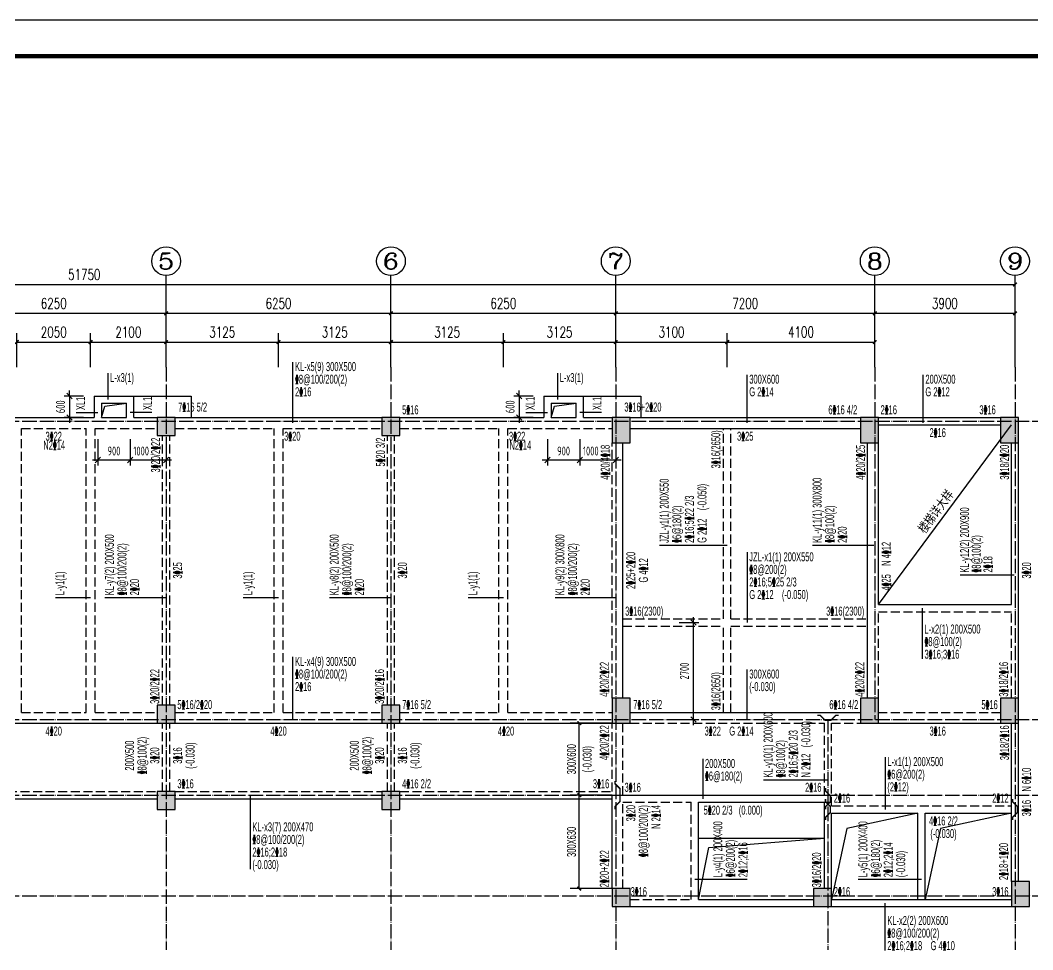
# Model space of a CAD drawing. Extents: x -441005 to 725361, y -182459 to 319313.
# Drawn here: x 319045 to 347193, y 117200 to 143050 of the extents above; entities that cross this region are included whole.
import ezdxf
from ezdxf.enums import TextEntityAlignment as Align

# ---------------------------------------------------------------- set-up
doc = ezdxf.new("R2010")
doc.units = 0
doc.header["$LTSCALE"] = 100
for name, pattern in [('DASHED', [0.75, 0.5, -0.25]), ('DOTE', [2.42, 2, -0.2, 0.02, -0.2]), ('HIDDEN', [7, 5, -2])]:
    doc.linetypes.add(name, pattern=pattern)
doc.layers.get('0').update_dxf_attribs({"linetype": 'CONTINUOUS'})
doc.layers.get('Defpoints').update_dxf_attribs({"linetype": 'CONTINUOUS'})
for name, color, linetype in [('AXIS', 3, 'CONTINUOUS'), ('AXIS_TEXT', 7, 'CONTINUOUS'), ('BEAM', 4, 'DASHED'), ('BEAM_CON', 4, 'CONTINUOUS'), ('B挑板&檐线', 6, 'CONTINUOUS'), ('COLU', 7, 'CONTINUOUS'), ('DOTE', 8, 'DOTE'), ('D洞口边线', 6, 'CONTINUOUS'), ('T模板通用标注', 7, 'CONTINUOUS'), ('吊筋', 1, 'CONTINUOUS'), ('图框', 7, 'CONTINUOUS'), ('尺寸标注', 3, 'CONTINUOUS'), ('梁平法1', 3, 'CONTINUOUS'), ('梁平法2', 8, 'CONTINUOUS')]:
    doc.layers.add(name, color=color, linetype=linetype)
doc.styles.add('_TCH_AXIS', font='COMPLEX', dxfattribs={"bigfont": 'GBCBIG'})
doc.styles.add('_TCH_DIM_T3', font='simplex_.ttf', dxfattribs={"width": 0.705882, "bigfont": 'GBCBIG'})
doc.styles.add('COMPLEX', font='COMPLEX')
doc.styles.add('DIM_FONT', font='tssdeng.shx', dxfattribs={"width": 0.7, "bigfont": '1.shx'})
doc.styles.get("Standard").update_dxf_attribs({"font": 'tssdeng.shx', "bigfont": '1.shx'})
doc.styles.add('TSSD_Rein', font='Tssdeng.shx', dxfattribs={"width": 0.7, "bigfont": '1.shx'})
doc.styles.add('梁平法', font='xxxxx.shx', dxfattribs={"bigfont": 'dxfs.shx'})
doc.dimstyles.new('_TCH_ARCH&&100', dxfattribs={"dimtxt": 297.5, "dimasz": 100, "dimexe": 250, "dimexo": 300, "dimgap": 126.25, "dimtad": 1, "dimdec": 0, "dimzin": 0, "dimdsep": 46, "dimtxsty": '_TCH_DIM_T3', "dimblk": 'ARCHTICK', "dimcen": 0.09, "dimclrt": 7, "dimazin": 2, "dimtfac": 1, "dimtdec": 0, "dimtix": 1, "dimtmove": 2, "dimatfit": 3, "dimfxl": 0, "dimtolj": 1, "dimtzin": 0, "dimarcsym": 0})
doc.dimstyles.new('axis', dxfattribs={"dimtxt": 300, "dimasz": 1, "dimexe": 250, "dimexo": 300, "dimgap": 150, "dimtad": 1, "dimdec": 0, "dimzin": 0, "dimdsep": 46, "dimtxsty": 'Standard', "dimblk": '_DIMX', "dimcen": 0.09, "dimse1": 1, "dimse2": 1, "dimclrt": 7, "dimadec": 1, "dimazin": 0, "dimtfac": 1, "dimtdec": 0, "dimtix": 1, "dimtmove": 2, "dimatfit": 3, "dimfxl": 0, "dimtolj": 1, "dimtzin": 0, "dimarcsym": 0})

# ---------------------------------------------------------------- blocks, each defined once
blk = doc.blocks.new('A2+1_2')
at = {"layer": '图框'}
blk.add_lwpolyline([(0, 0), (89100, 0), (89100, 42000), (0, 42000)], close=True, dxfattribs=at)
at = {"layer": '图框', "const_width": 120}
blk.add_lwpolyline([(2500, 1000), (88100, 1000), (88100, 41000), (2500, 41000)], close=True, dxfattribs=at)
blk = doc.blocks.new('_AXISO')
blk.add_circle((0, 0), 0.5)
at = {"layer": 'AXIS_TEXT', "style": 'COMPLEX', "width": 1.041667}
blk.add_attdef('A', text='', height=0.56, dxfattribs=at).set_placement((-0.25, -0.28), (0.25, -0.28), align=Align.FIT)
blk = doc.blocks.new('_ArchTick')
at = {"color": 0, "linetype": 'ByBlock', "const_width": 0.4}
blk.add_lwpolyline([(-0.5, -0.5), (0.5, 0.5)], dxfattribs=at)
blk = doc.blocks.new('*D2606')
at = {"layer": 'AXIS', "color": 0, "lineweight": -2}
for p, q in [((316850, 133400), (316850, 135150)), ((323100, 133400), (323100, 135150)), ((316850, 134900), (323100, 134900))]:
    blk.add_line(p, q, dxfattribs=at)
at = {"layer": 'Defpoints', "color": 0}
for p in [(323100, 134900), (316850, 133400), (323100, 133400)]:
    blk.add_point(p, dxfattribs=at)
at = {"layer": 'AXIS', "color": 0, "lineweight": -2, "xscale": 100, "yscale": 100, "zscale": 100, "rotation": 180}
blk.add_blockref('_ArchTick', (316850, 134900), dxfattribs=at)
at = {"layer": 'AXIS', "color": 0, "lineweight": -2, "xscale": 100, "yscale": 100, "zscale": 100}
blk.add_blockref('_ArchTick', (323100, 134900), dxfattribs=at)
at = {"layer": 'AXIS', "color": 7, "insert": (319975, 135176), "char_height": 297.5, "attachment_point": 5, "style": '_TCH_DIM_T3'}
blk.add_mtext('\\A1;6250', dxfattribs=at)
blk = doc.blocks.new('*D2607')
at = {"layer": 'AXIS', "color": 0, "lineweight": -2}
for p, q in [((323100, 133400), (323100, 135150)), ((329350, 133400), (329350, 135150)), ((323100, 134900), (329350, 134900))]:
    blk.add_line(p, q, dxfattribs=at)
at = {"layer": 'Defpoints', "color": 0}
for p in [(329350, 134900), (323100, 133400), (329350, 133400)]:
    blk.add_point(p, dxfattribs=at)
at = {"layer": 'AXIS', "color": 0, "lineweight": -2, "xscale": 100, "yscale": 100, "zscale": 100, "rotation": 180}
blk.add_blockref('_ArchTick', (323100, 134900), dxfattribs=at)
at = {"layer": 'AXIS', "color": 0, "lineweight": -2, "xscale": 100, "yscale": 100, "zscale": 100}
blk.add_blockref('_ArchTick', (329350, 134900), dxfattribs=at)
at = {"layer": 'AXIS', "color": 7, "insert": (326225, 135176), "char_height": 297.5, "attachment_point": 5, "style": '_TCH_DIM_T3'}
blk.add_mtext('\\A1;6250', dxfattribs=at)
blk = doc.blocks.new('*D2608')
at = {"layer": 'AXIS', "color": 0, "lineweight": -2}
for p, q in [((329350, 133400), (329350, 135150)), ((335600, 133400), (335600, 135150)), ((329350, 134900), (335600, 134900))]:
    blk.add_line(p, q, dxfattribs=at)
at = {"layer": 'Defpoints', "color": 0}
for p in [(335600, 134900), (329350, 133400), (335600, 133400)]:
    blk.add_point(p, dxfattribs=at)
at = {"layer": 'AXIS', "color": 0, "lineweight": -2, "xscale": 100, "yscale": 100, "zscale": 100, "rotation": 180}
blk.add_blockref('_ArchTick', (329350, 134900), dxfattribs=at)
at = {"layer": 'AXIS', "color": 0, "lineweight": -2, "xscale": 100, "yscale": 100, "zscale": 100}
blk.add_blockref('_ArchTick', (335600, 134900), dxfattribs=at)
at = {"layer": 'AXIS', "color": 7, "insert": (332475, 135176), "char_height": 297.5, "attachment_point": 5, "style": '_TCH_DIM_T3'}
blk.add_mtext('\\A1;6250', dxfattribs=at)
blk = doc.blocks.new('*D2609')
at = {"layer": 'AXIS', "color": 0, "lineweight": -2}
for p, q in [((335600, 133400), (335600, 135150)), ((342800, 133400), (342800, 135150)), ((335600, 134900), (342800, 134900))]:
    blk.add_line(p, q, dxfattribs=at)
at = {"layer": 'Defpoints', "color": 0}
for p in [(342800, 134900), (335600, 133400), (342800, 133400)]:
    blk.add_point(p, dxfattribs=at)
at = {"layer": 'AXIS', "color": 0, "lineweight": -2, "xscale": 100, "yscale": 100, "zscale": 100, "rotation": 180}
blk.add_blockref('_ArchTick', (335600, 134900), dxfattribs=at)
at = {"layer": 'AXIS', "color": 0, "lineweight": -2, "xscale": 100, "yscale": 100, "zscale": 100}
blk.add_blockref('_ArchTick', (342800, 134900), dxfattribs=at)
at = {"layer": 'AXIS', "color": 7, "insert": (339200, 135176), "char_height": 297.5, "attachment_point": 5, "style": '_TCH_DIM_T3'}
blk.add_mtext('\\A1;7200', dxfattribs=at)
blk = doc.blocks.new('*D2610')
at = {"layer": 'AXIS', "color": 0, "lineweight": -2}
for p, q in [((294950, 133400), (294950, 135950)), ((294950, 135700), (346700, 135700)), ((346700, 133400), (346700, 135950))]:
    blk.add_line(p, q, dxfattribs=at)
at = {"layer": 'Defpoints', "color": 0}
for p in [(346700, 135700), (294950, 133400), (346700, 133400)]:
    blk.add_point(p, dxfattribs=at)
at = {"layer": 'AXIS', "color": 0, "lineweight": -2, "xscale": 100, "yscale": 100, "zscale": 100, "rotation": 180}
blk.add_blockref('_ArchTick', (294950, 135700), dxfattribs=at)
at = {"layer": 'AXIS', "color": 0, "lineweight": -2, "xscale": 100, "yscale": 100, "zscale": 100}
blk.add_blockref('_ArchTick', (346700, 135700), dxfattribs=at)
at = {"layer": 'AXIS', "color": 7, "insert": (320825, 135976), "char_height": 297.5, "attachment_point": 5, "style": '_TCH_DIM_T3'}
blk.add_mtext('\\A1;51750', dxfattribs=at)
blk = doc.blocks.new('*D2611')
at = {"layer": 'AXIS', "color": 0, "lineweight": -2}
for p, q in [((342800, 133400), (342800, 135150)), ((346700, 133400), (346700, 135150)), ((342800, 134900), (346700, 134900))]:
    blk.add_line(p, q, dxfattribs=at)
at = {"layer": 'Defpoints', "color": 0}
for p in [(346700, 134900), (342800, 133400), (346700, 133400)]:
    blk.add_point(p, dxfattribs=at)
at = {"layer": 'AXIS', "color": 0, "lineweight": -2, "xscale": 100, "yscale": 100, "zscale": 100, "rotation": 180}
blk.add_blockref('_ArchTick', (342800, 134900), dxfattribs=at)
at = {"layer": 'AXIS', "color": 0, "lineweight": -2, "xscale": 100, "yscale": 100, "zscale": 100}
blk.add_blockref('_ArchTick', (346700, 134900), dxfattribs=at)
at = {"layer": 'AXIS', "color": 7, "insert": (344750, 135176), "char_height": 297.5, "attachment_point": 5, "style": '_TCH_DIM_T3'}
blk.add_mtext('\\A1;3900', dxfattribs=at)
blk = doc.blocks.new('*D2612')
at = {"layer": 'AXIS', "color": 0, "lineweight": -2}
for p, q in [((335600, 133400), (335600, 134350)), ((338700, 133400), (338700, 134350)), ((335600, 134100), (338700, 134100))]:
    blk.add_line(p, q, dxfattribs=at)
at = {"layer": 'Defpoints', "color": 0}
for p in [(338700, 134100), (335600, 133400), (338700, 133400)]:
    blk.add_point(p, dxfattribs=at)
at = {"layer": 'AXIS', "color": 0, "lineweight": -2, "xscale": 100, "yscale": 100, "zscale": 100, "rotation": 180}
blk.add_blockref('_ArchTick', (335600, 134100), dxfattribs=at)
at = {"layer": 'AXIS', "color": 0, "lineweight": -2, "xscale": 100, "yscale": 100, "zscale": 100}
blk.add_blockref('_ArchTick', (338700, 134100), dxfattribs=at)
at = {"layer": 'AXIS', "color": 7, "insert": (337150, 134376), "char_height": 297.5, "attachment_point": 5, "style": '_TCH_DIM_T3'}
blk.add_mtext('\\A1;3100', dxfattribs=at)
blk = doc.blocks.new('*D2613')
at = {"layer": 'AXIS', "color": 0, "lineweight": -2}
for p, q in [((338700, 133400), (338700, 134350)), ((342800, 133400), (342800, 134350)), ((338700, 134100), (342800, 134100))]:
    blk.add_line(p, q, dxfattribs=at)
at = {"layer": 'Defpoints', "color": 0}
for p in [(342800, 134100), (338700, 133400), (342800, 133400)]:
    blk.add_point(p, dxfattribs=at)
at = {"layer": 'AXIS', "color": 0, "lineweight": -2, "xscale": 100, "yscale": 100, "zscale": 100, "rotation": 180}
blk.add_blockref('_ArchTick', (338700, 134100), dxfattribs=at)
at = {"layer": 'AXIS', "color": 0, "lineweight": -2, "xscale": 100, "yscale": 100, "zscale": 100}
blk.add_blockref('_ArchTick', (342800, 134100), dxfattribs=at)
at = {"layer": 'AXIS', "color": 7, "insert": (340750, 134380), "char_height": 297.5, "attachment_point": 5, "style": '_TCH_DIM_T3'}
blk.add_mtext('\\A1;4100', dxfattribs=at)
blk = doc.blocks.new('*D2614')
at = {"layer": 'AXIS', "color": 0, "lineweight": -2}
for p, q in [((323100, 133400), (323100, 134350)), ((326225, 133400), (326225, 134350)), ((323100, 134100), (326225, 134100))]:
    blk.add_line(p, q, dxfattribs=at)
at = {"layer": 'Defpoints', "color": 0}
for p in [(326225, 134100), (323100, 133400), (326225, 133400)]:
    blk.add_point(p, dxfattribs=at)
at = {"layer": 'AXIS', "color": 0, "lineweight": -2, "xscale": 100, "yscale": 100, "zscale": 100, "rotation": 180}
blk.add_blockref('_ArchTick', (323100, 134100), dxfattribs=at)
at = {"layer": 'AXIS', "color": 0, "lineweight": -2, "xscale": 100, "yscale": 100, "zscale": 100}
blk.add_blockref('_ArchTick', (326225, 134100), dxfattribs=at)
at = {"layer": 'AXIS', "color": 7, "insert": (324662, 134376), "char_height": 297.5, "attachment_point": 5, "style": '_TCH_DIM_T3'}
blk.add_mtext('\\A1;3125', dxfattribs=at)
blk = doc.blocks.new('*D2615')
at = {"layer": 'AXIS', "color": 0, "lineweight": -2}
for p, q in [((326225, 133400), (326225, 134350)), ((329350, 133400), (329350, 134350)), ((326225, 134100), (329350, 134100))]:
    blk.add_line(p, q, dxfattribs=at)
at = {"layer": 'Defpoints', "color": 0}
for p in [(329350, 134100), (326225, 133400), (329350, 133400)]:
    blk.add_point(p, dxfattribs=at)
at = {"layer": 'AXIS', "color": 0, "lineweight": -2, "xscale": 100, "yscale": 100, "zscale": 100, "rotation": 180}
blk.add_blockref('_ArchTick', (326225, 134100), dxfattribs=at)
at = {"layer": 'AXIS', "color": 0, "lineweight": -2, "xscale": 100, "yscale": 100, "zscale": 100}
blk.add_blockref('_ArchTick', (329350, 134100), dxfattribs=at)
at = {"layer": 'AXIS', "color": 7, "insert": (327787, 134376), "char_height": 297.5, "attachment_point": 5, "style": '_TCH_DIM_T3'}
blk.add_mtext('\\A1;3125', dxfattribs=at)
blk = doc.blocks.new('*D2616')
at = {"layer": 'AXIS', "color": 0, "lineweight": -2}
for p, q in [((329350, 133400), (329350, 134350)), ((332475, 133400), (332475, 134350)), ((329350, 134100), (332475, 134100))]:
    blk.add_line(p, q, dxfattribs=at)
at = {"layer": 'Defpoints', "color": 0}
for p in [(332475, 134100), (329350, 133400), (332475, 133400)]:
    blk.add_point(p, dxfattribs=at)
at = {"layer": 'AXIS', "color": 0, "lineweight": -2, "xscale": 100, "yscale": 100, "zscale": 100, "rotation": 180}
blk.add_blockref('_ArchTick', (329350, 134100), dxfattribs=at)
at = {"layer": 'AXIS', "color": 0, "lineweight": -2, "xscale": 100, "yscale": 100, "zscale": 100}
blk.add_blockref('_ArchTick', (332475, 134100), dxfattribs=at)
at = {"layer": 'AXIS', "color": 7, "insert": (330912, 134376), "char_height": 297.5, "attachment_point": 5, "style": '_TCH_DIM_T3'}
blk.add_mtext('\\A1;3125', dxfattribs=at)
blk = doc.blocks.new('*D2617')
at = {"layer": 'AXIS', "color": 0, "lineweight": -2}
for p, q in [((332475, 133400), (332475, 134350)), ((335600, 133400), (335600, 134350)), ((332475, 134100), (335600, 134100))]:
    blk.add_line(p, q, dxfattribs=at)
at = {"layer": 'Defpoints', "color": 0}
for p in [(335600, 134100), (332475, 133400), (335600, 133400)]:
    blk.add_point(p, dxfattribs=at)
at = {"layer": 'AXIS', "color": 0, "lineweight": -2, "xscale": 100, "yscale": 100, "zscale": 100, "rotation": 180}
blk.add_blockref('_ArchTick', (332475, 134100), dxfattribs=at)
at = {"layer": 'AXIS', "color": 0, "lineweight": -2, "xscale": 100, "yscale": 100, "zscale": 100}
blk.add_blockref('_ArchTick', (335600, 134100), dxfattribs=at)
at = {"layer": 'AXIS', "color": 7, "insert": (334037, 134376), "char_height": 297.5, "attachment_point": 5, "style": '_TCH_DIM_T3'}
blk.add_mtext('\\A1;3125', dxfattribs=at)
blk = doc.blocks.new('*D2740')
at = {"layer": 'AXIS', "color": 0, "lineweight": -2}
for p, q in [((318950, 133400), (318950, 134350)), ((321000, 133400), (321000, 134350)), ((318950, 134100), (321000, 134100))]:
    blk.add_line(p, q, dxfattribs=at)
at = {"layer": 'Defpoints', "color": 0}
for p in [(321000, 134100), (318950, 133400), (321000, 133400)]:
    blk.add_point(p, dxfattribs=at)
at = {"layer": 'AXIS', "color": 0, "lineweight": -2, "xscale": 100, "yscale": 100, "zscale": 100, "rotation": 180}
blk.add_blockref('_ArchTick', (318950, 134100), dxfattribs=at)
at = {"layer": 'AXIS', "color": 0, "lineweight": -2, "xscale": 100, "yscale": 100, "zscale": 100}
blk.add_blockref('_ArchTick', (321000, 134100), dxfattribs=at)
at = {"layer": 'AXIS', "color": 7, "insert": (319975, 134376), "char_height": 297.5, "attachment_point": 5, "style": '_TCH_DIM_T3'}
blk.add_mtext('\\A1;2050', dxfattribs=at)
blk = doc.blocks.new('*D2741')
at = {"layer": 'AXIS', "color": 0, "lineweight": -2}
for p, q in [((321000, 133400), (321000, 134350)), ((323100, 133400), (323100, 134350)), ((321000, 134100), (323100, 134100))]:
    blk.add_line(p, q, dxfattribs=at)
at = {"layer": 'Defpoints', "color": 0}
for p in [(323100, 134100), (321000, 133400), (323100, 133400)]:
    blk.add_point(p, dxfattribs=at)
at = {"layer": 'AXIS', "color": 0, "lineweight": -2, "xscale": 100, "yscale": 100, "zscale": 100, "rotation": 180}
blk.add_blockref('_ArchTick', (321000, 134100), dxfattribs=at)
at = {"layer": 'AXIS', "color": 0, "lineweight": -2, "xscale": 100, "yscale": 100, "zscale": 100}
blk.add_blockref('_ArchTick', (323100, 134100), dxfattribs=at)
at = {"layer": 'AXIS', "color": 7, "insert": (322050, 134376), "char_height": 297.5, "attachment_point": 5, "style": '_TCH_DIM_T3'}
blk.add_mtext('\\A1;2100', dxfattribs=at)
blk = doc.blocks.new('*D2742')
at = {"layer": 'Defpoints', "color": 0}
for p in [(334586, 121500), (335500, 121500), (335500, 118900)]:
    blk.add_point(p, dxfattribs=at)
at = {"layer": '梁平法2', "color": 0, "lineweight": -2}
for p, q in [((335500, 121500), (334336, 121500)), ((334586, 118900), (334586, 121500)), ((335500, 118900), (334336, 118900))]:
    blk.add_line(p, q, dxfattribs=at)
at = {"layer": '梁平法2', "color": 0, "lineweight": -2, "xscale": 100, "yscale": 100, "zscale": 100}
for p, rotation in [((334586, 121500), 90), ((334586, 118900), 270)]:
    blk.add_blockref('_ArchTick', p, dxfattribs=dict(at, rotation=rotation))
blk = doc.blocks.new('*D2743')
at = {"layer": 'Defpoints', "color": 0}
for p in [(334586, 123500), (335500, 123500), (335500, 121500)]:
    blk.add_point(p, dxfattribs=at)
at = {"layer": '梁平法2', "color": 0, "lineweight": -2}
for p, q in [((335500, 123500), (334336, 123500)), ((334586, 121500), (334586, 123500)), ((335500, 121500), (334336, 121500))]:
    blk.add_line(p, q, dxfattribs=at)
at = {"layer": '梁平法2', "color": 0, "lineweight": -2, "xscale": 100, "yscale": 100, "zscale": 100}
for p, rotation in [((334586, 123500), 90), ((334586, 121500), 270)]:
    blk.add_blockref('_ArchTick', p, dxfattribs=dict(at, rotation=rotation))
blk = doc.blocks.new('_OBLIQUE')
at = {"color": 0, "linetype": 'ByBlock'}
blk.add_line((-0.5, -0.5), (0.5, 0.5), dxfattribs=at)
blk = doc.blocks.new('*D2949')
at = {"layer": 'Defpoints', "color": 0}
for p in [(321200, 131700), (322100, 131700), (321200, 130820)]:
    blk.add_point(p, dxfattribs=at)
at = {"layer": '尺寸标注', "color": 0, "lineweight": -2}
for p, q in [((321200, 131400), (321200, 130670)), ((322100, 131400), (322100, 130670)), ((322250, 130820), (321050, 130820))]:
    blk.add_line(p, q, dxfattribs=at)
at = {"layer": '尺寸标注', "color": 0, "lineweight": -2, "xscale": 150, "yscale": 150, "zscale": 150, "rotation": 180}
blk.add_blockref('_OBLIQUE', (321200, 130820), dxfattribs=at)
at = {"layer": '尺寸标注', "color": 0, "lineweight": -2, "xscale": 150, "yscale": 150, "zscale": 150}
blk.add_blockref('_OBLIQUE', (322100, 130820), dxfattribs=at)
at = {"layer": '尺寸标注', "color": 7, "insert": (321650, 131070), "char_height": 250, "attachment_point": 5, "style": 'DIM_FONT'}
blk.add_mtext('\\A1;900', dxfattribs=at)
blk = doc.blocks.new('_DIMX')
blk.add_line((-150, 0), (150, 0))
at = {"const_width": 50}
blk.add_lwpolyline([(-70, -70), (70, 70)], dxfattribs=at)
blk = doc.blocks.new('*D2950')
at = {"layer": 'Defpoints', "color": 0}
for p in [(321100, 132600), (320413, 132000), (321100, 132000)]:
    blk.add_point(p, dxfattribs=at)
at = {"layer": '尺寸标注', "color": 0, "lineweight": -2}
for p, q in [((320800, 132600), (320263, 132600)), ((320413, 132600), (320413, 132750)), ((320413, 132600), (320413, 132000)), ((320800, 132000), (320263, 132000)), ((320413, 132000), (320413, 131850))]:
    blk.add_line(p, q, dxfattribs=at)
at = {"layer": '尺寸标注', "color": 0, "lineweight": -2, "xscale": 150, "yscale": 150, "zscale": 150}
for p, rotation in [((320413, 132600), 270), ((320413, 132000), 90)]:
    blk.add_blockref('_OBLIQUE', p, dxfattribs=dict(at, rotation=rotation))
at = {"layer": '尺寸标注', "color": 7, "insert": (320163, 132300), "char_height": 250, "attachment_point": 5, "rotation": 90, "style": 'DIM_FONT'}
blk.add_mtext('\\A1;600', dxfattribs=at)
blk = doc.blocks.new('*D2951')
at = {"layer": 'Defpoints', "color": 0}
for p in [(333700, 131700), (334600, 131700), (333700, 130820)]:
    blk.add_point(p, dxfattribs=at)
at = {"layer": '尺寸标注', "color": 0, "lineweight": -2}
for p, q in [((333700, 131400), (333700, 130670)), ((334600, 131400), (334600, 130670)), ((334750, 130820), (333550, 130820))]:
    blk.add_line(p, q, dxfattribs=at)
at = {"layer": '尺寸标注', "color": 0, "lineweight": -2, "xscale": 150, "yscale": 150, "zscale": 150, "rotation": 180}
blk.add_blockref('_OBLIQUE', (333700, 130820), dxfattribs=at)
at = {"layer": '尺寸标注', "color": 0, "lineweight": -2, "xscale": 150, "yscale": 150, "zscale": 150}
blk.add_blockref('_OBLIQUE', (334600, 130820), dxfattribs=at)
at = {"layer": '尺寸标注', "color": 7, "insert": (334150, 131070), "char_height": 250, "attachment_point": 5, "style": 'DIM_FONT'}
blk.add_mtext('\\A1;900', dxfattribs=at)
blk = doc.blocks.new('*D2952')
at = {"layer": 'Defpoints', "color": 0}
for p in [(333600, 132600), (332913, 132000), (333600, 132000)]:
    blk.add_point(p, dxfattribs=at)
at = {"layer": '尺寸标注', "color": 0, "lineweight": -2}
for p, q in [((333300, 132600), (332763, 132600)), ((332913, 132600), (332913, 132750)), ((332913, 132600), (332913, 132000)), ((333300, 132000), (332763, 132000)), ((332913, 132000), (332913, 131850))]:
    blk.add_line(p, q, dxfattribs=at)
at = {"layer": '尺寸标注', "color": 0, "lineweight": -2, "xscale": 150, "yscale": 150, "zscale": 150}
for p, rotation in [((332913, 132600), 270), ((332913, 132000), 90)]:
    blk.add_blockref('_OBLIQUE', p, dxfattribs=dict(at, rotation=rotation))
at = {"layer": '尺寸标注', "color": 7, "insert": (332663, 132300), "char_height": 250, "attachment_point": 5, "rotation": 90, "style": 'DIM_FONT'}
blk.add_mtext('\\A1;600', dxfattribs=at)
blk = doc.blocks.new('*D2953')
at = {"layer": 'Defpoints', "color": 0}
for p in [(322100, 131700), (323100, 131700), (322100, 130820)]:
    blk.add_point(p, dxfattribs=at)
at = {"layer": '尺寸标注', "color": 0, "lineweight": -2}
for p, q in [((322100, 131400), (322100, 130670)), ((323100, 131400), (323100, 130670)), ((323250, 130820), (321950, 130820))]:
    blk.add_line(p, q, dxfattribs=at)
at = {"layer": '尺寸标注', "color": 0, "lineweight": -2, "xscale": 150, "yscale": 150, "zscale": 150, "rotation": 180}
blk.add_blockref('_OBLIQUE', (322100, 130820), dxfattribs=at)
at = {"layer": '尺寸标注', "color": 0, "lineweight": -2, "xscale": 150, "yscale": 150, "zscale": 150}
blk.add_blockref('_OBLIQUE', (323100, 130820), dxfattribs=at)
at = {"layer": '尺寸标注', "color": 7, "insert": (322406, 131070), "char_height": 250, "attachment_point": 5, "style": 'DIM_FONT'}
blk.add_mtext('\\A1;1000', dxfattribs=at)
blk = doc.blocks.new('*D2954')
at = {"layer": 'Defpoints', "color": 0}
for p in [(334600, 131700), (335600, 131700), (334600, 130820)]:
    blk.add_point(p, dxfattribs=at)
at = {"layer": '尺寸标注', "color": 0, "lineweight": -2}
for p, q in [((334600, 131400), (334600, 130670)), ((335600, 131400), (335600, 130670)), ((335750, 130820), (334450, 130820))]:
    blk.add_line(p, q, dxfattribs=at)
at = {"layer": '尺寸标注', "color": 0, "lineweight": -2, "xscale": 150, "yscale": 150, "zscale": 150, "rotation": 180}
blk.add_blockref('_OBLIQUE', (334600, 130820), dxfattribs=at)
at = {"layer": '尺寸标注', "color": 0, "lineweight": -2, "xscale": 150, "yscale": 150, "zscale": 150}
blk.add_blockref('_OBLIQUE', (335600, 130820), dxfattribs=at)
at = {"layer": '尺寸标注', "color": 7, "insert": (334906, 131070), "char_height": 250, "attachment_point": 5, "style": 'DIM_FONT'}
blk.add_mtext('\\A1;1000', dxfattribs=at)
blk = doc.blocks.new('*D2957')
at = {"layer": 'Defpoints', "color": 0}
for p in [(337059, 126300), (337759, 126300), (337059, 123600)]:
    blk.add_point(p, dxfattribs=at)
at = {"layer": '尺寸标注', "color": 0, "lineweight": -2}
for p, q in [((337759, 123450), (337759, 126450)), ((337359, 126300), (337909, 126300)), ((337359, 123600), (337909, 123600))]:
    blk.add_line(p, q, dxfattribs=at)
at = {"layer": '尺寸标注', "color": 0, "lineweight": -2, "xscale": 150, "yscale": 150, "zscale": 150}
for p, rotation in [((337759, 126300), 90), ((337759, 123600), 270)]:
    blk.add_blockref('_OBLIQUE', p, dxfattribs=dict(at, rotation=rotation))
at = {"layer": '尺寸标注', "color": 7, "insert": (337509, 124950), "char_height": 250, "attachment_point": 5, "rotation": 90, "style": 'DIM_FONT'}
blk.add_mtext('\\A1;2700', dxfattribs=at)

msp = doc.modelspace()

# ---------------------------------------------------------------- hatches: boundary and pattern name
at = {"layer": 'COLU'}
for points in [[(323350, 131500), (323350, 132000), (322850, 132000), (322850, 131500)], [(329600, 131500), (329600, 132000), (329100, 132000), (329100, 131500)], [(336000, 131300), (336000, 132000), (335500, 132000), (335500, 131300)], [(342900, 131300), (342900, 132000), (342400, 132000), (342400, 131300)], [(346800, 131300), (346800, 132000), (346300, 132000), (346300, 131300)], [(336000, 123500), (336000, 124200), (335500, 124200), (335500, 123500)], [(342900, 123500), (342900, 124200), (342400, 124200), (342400, 123500)], [(346800, 123500), (346800, 124200), (346300, 124200), (346300, 123500)], [(323350, 123500), (323350, 124000), (322850, 124000), (322850, 123500)], [(329600, 123500), (329600, 124000), (329100, 124000), (329100, 123500)], [(323350, 121100), (323350, 121600), (322850, 121600), (322850, 121100)], [(329600, 121100), (329600, 121600), (329100, 121600), (329100, 121100)], [(347100, 118400), (347100, 119100), (346600, 119100), (346600, 118400)], [(336000, 118400), (336000, 118900), (335500, 118900), (335500, 118400)], [(341600, 118400), (341600, 118900), (341100, 118900), (341100, 118400)]]:
    msp.add_hatch(color=251, dxfattribs=at).paths.add_polyline_path(points)

# ---------------------------------------------------------------- linework, layer by layer
at = {"layer": 'AXIS'}
for p, q in [((323100, 133400), (323100, 135950)), ((329350, 133400), (329350, 135950)), ((335600, 133400), (335600, 135950)), ((342800, 133400), (342800, 135950)), ((346700, 133600), (346700, 135950))]:
    msp.add_line(p, q, dxfattribs=at)
at = {"layer": 'BEAM', "linetype": 'HIDDEN', "ltscale": 0.5}
for p, q in [((319075, 123800), (319075, 131700)), ((319075, 131700), (320875, 131700)), ((320875, 123800), (320875, 131700)), ((321125, 123800), (321125, 131700)), ((321125, 131700), (322850, 131700)), ((323000, 124000), (323000, 131500)), ((323200, 124000), (323200, 131500)), ((323350, 131700), (326100, 131700)), ((326100, 123800), (326100, 131700)), ((326350, 123800), (326350, 131700)), ((326350, 131700), (329100, 131700)), ((329250, 124000), (329250, 131500)), ((329450, 124000), (329450, 131500)), ((329600, 131700), (332350, 131700)), ((332350, 123800), (332350, 131700)), ((332600, 131700), (335500, 131700)), ((332600, 123800), (332600, 131700)), ((338600, 126400), (338600, 131700)), ((338800, 126400), (338800, 131700)), ((335500, 124200), (335500, 131300)), ((335800, 126400), (338600, 126400)), ((338800, 126400), (342600, 126400)), ((342900, 126600), (346600, 126600)), ((342900, 124200), (342900, 126600)), ((346600, 124200), (346600, 126600)), ((335800, 126200), (338600, 126200)), ((338600, 123800), (338600, 126200)), ((338800, 126200), (342600, 126200)), ((338800, 123800), (338800, 126200)), ((319075, 123800), (320875, 123800)), ((321125, 123800), (322850, 123800)), ((323350, 123800), (326100, 123800)), ((326350, 123800), (329100, 123800)), ((329600, 123800), (332350, 123800)), ((332600, 123800), (335500, 123800)), ((342900, 123800), (346300, 123800)), ((323000, 121600), (323000, 123500)), ((323200, 121600), (323200, 123500)), ((329250, 121600), (329250, 123500)), ((329450, 121600), (329450, 123500)), ((335500, 121600), (335500, 123500)), ((335800, 121500), (335800, 123500)), ((336000, 123500), (341400, 123500)), ((341400, 121500), (341400, 123500)), ((341600, 123500), (342400, 123500)), ((341600, 121200), (341600, 123500)), ((316950, 121600), (322850, 121600)), ((323350, 121600), (329100, 121600)), ((329600, 121600), (335500, 121600)), ((335800, 121300), (337700, 121300)), ((335800, 118900), (335800, 121300)), ((337700, 118600), (337700, 121300)), ((341600, 121200), (346600, 121200)), ((336000, 118600), (337700, 118600))]:
    msp.add_line(p, q, dxfattribs=at)
at = {"layer": 'BEAM_CON'}
for p, q in [((321100, 132600), (322200, 132600)), ((321100, 132600), (321100, 132000)), ((322200, 132000), (322200, 132600)), ((333600, 132600), (334700, 132600)), ((333600, 132600), (333600, 132000)), ((334700, 132000), (334700, 132600)), ((321300, 132400), (322000, 132400)), ((321300, 132400), (321300, 132000)), ((322000, 132000), (322000, 132400)), ((333800, 132400), (334500, 132400)), ((333800, 132400), (333800, 132000)), ((334500, 132000), (334500, 132400)), ((317100, 132000), (321100, 132000)), ((321300, 132000), (322000, 132000)), ((322200, 132000), (322850, 132000)), ((323350, 132000), (329100, 132000)), ((329600, 132000), (333600, 132000)), ((333800, 132000), (334500, 132000)), ((334700, 132000), (335500, 132000)), ((336000, 132000), (342400, 132000)), ((342900, 132000), (346300, 132000)), ((342900, 131800), (346300, 131800)), ((336000, 131700), (342400, 131700)), ((335800, 124200), (335800, 131300)), ((342600, 124200), (342600, 131300)), ((342900, 126800), (342900, 131300)), ((346600, 126800), (346600, 131300)), ((346800, 124200), (346800, 131300)), ((342900, 126800), (346600, 126800)), ((336000, 123800), (342400, 123800)), ((317100, 123500), (322850, 123500)), ((323350, 123500), (329100, 123500)), ((329600, 123500), (335500, 123500)), ((342900, 123500), (346300, 123500)), ((346600, 119100), (346600, 123500)), ((346800, 119100), (346800, 123500)), ((316950, 121400), (322850, 121400)), ((323350, 121400), (329100, 121400)), ((329600, 121400), (335500, 121400)), ((335500, 121500), (341600, 121500)), ((335500, 118900), (335500, 121500)), ((337900, 121300), (341600, 121300)), ((337900, 118600), (337900, 121300)), ((341400, 118900), (341400, 121300)), ((341600, 121000), (344000, 121000)), ((341600, 118900), (341600, 121000)), ((344000, 118600), (344000, 121000)), ((344200, 118600), (344200, 121000)), ((344200, 121000), (346600, 121000)), ((337900, 118600), (341100, 118600)), ((341600, 118600), (346600, 118600)), ((336000, 118400), (341100, 118400)), ((341600, 118400), (346600, 118400))]:
    msp.add_line(p, q, dxfattribs=at)
at = {"layer": 'B挑板&檐线'}
msp.add_line((337900, 120300), (341400, 120300), dxfattribs=at)
for points in [[(322200, 132000), (322200, 132600), (323800, 132600), (323800, 132000)], [(334700, 132000), (334700, 132600), (336300, 132600), (336300, 132000)]]:
    msp.add_lwpolyline(points, dxfattribs=at)
at = {"layer": 'COLU'}
for points in [[(323350, 131500), (323350, 132000), (322850, 132000), (322850, 131500)], [(329600, 131500), (329600, 132000), (329100, 132000), (329100, 131500)], [(336000, 131300), (336000, 132000), (335500, 132000), (335500, 131300)], [(342900, 131300), (342900, 132000), (342400, 132000), (342400, 131300)], [(346800, 131300), (346800, 132000), (346300, 132000), (346300, 131300)], [(336000, 123500), (336000, 124200), (335500, 124200), (335500, 123500)], [(342900, 123500), (342900, 124200), (342400, 124200), (342400, 123500)], [(346800, 123500), (346800, 124200), (346300, 124200), (346300, 123500)], [(323350, 123500), (323350, 124000), (322850, 124000), (322850, 123500)], [(329600, 123500), (329600, 124000), (329100, 124000), (329100, 123500)], [(323350, 121100), (323350, 121600), (322850, 121600), (322850, 121100)], [(329600, 121100), (329600, 121600), (329100, 121600), (329100, 121100)], [(347100, 118400), (347100, 119100), (346600, 119100), (346600, 118400)], [(336000, 118400), (336000, 118900), (335500, 118900), (335500, 118400)], [(341600, 118400), (341600, 118900), (341100, 118900), (341100, 118400)]]:
    msp.add_lwpolyline(points, close=True, dxfattribs=at)
at = {"layer": 'DOTE', "ltscale": 2}
for p, q in [((323100, 133400), (323100, 117200)), ((329350, 133400), (329350, 117200)), ((335600, 133400), (335600, 117200)), ((342800, 133400), (342800, 123600)), ((346700, 133400), (346700, 117200)), ((293450, 131900), (348200, 131900)), ((293450, 123600), (348200, 123600)), ((341500, 123600), (341500, 117200)), ((293450, 121500), (348200, 121500)), ((293450, 118700), (348200, 118700))]:
    msp.add_line(p, q, dxfattribs=at)
at = {"layer": 'D洞口边线'}
for points in [[(321300, 132000), (321395.8, 132320.8), (322000, 132400)], [(333800, 132000), (333895.8, 132320.8), (334500, 132400)], [(344000, 121000), (344000, 121000), (342024.3, 120575.7), (341600, 118600)], [(346600, 121000), (346600, 121000), (344624.3, 120575.7), (344200, 118600)], [(337900, 118600), (338183.1, 120047.6), (341400, 120300)]]:
    msp.add_lwpolyline(points, dxfattribs=at)
at = {"layer": 'T模板通用标注'}
msp.add_line((342900, 126800), (346600, 131800), dxfattribs=at)
at = {"layer": '吊筋', "const_width": 40}
for points in [[(341204, 123718), (341284, 123718), (341420, 123582), (341580, 123582), (341716, 123718), (341796, 123718)], [(335582, 121104), (335582, 121184), (335718, 121320), (335718, 121680), (335582, 121816), (335582, 121896)], [(341432, 121104), (341432, 121184), (341568, 121320), (341568, 121480), (341432, 121616), (341432, 121696)], [(341432, 120804), (341432, 120884), (341568, 121020), (341568, 121180), (341432, 121316), (341432, 121396)], [(346632, 120804), (346632, 120884), (346768, 121020), (346768, 121180), (346632, 121316), (346632, 121396)]]:
    msp.add_lwpolyline(points, dxfattribs=at)
at = {"layer": '梁平法1'}
for p, q in [((326623.5, 131850), (326623.5, 133542.5)), ((339251.6, 131850), (339251.6, 133191.4)), ((344147.4, 131850), (344147.4, 133191.4)), ((339251.6, 128253.4), (339251.6, 126300)), ((344122.9, 126700), (344122.9, 125295)), ((326623.5, 123600), (326623.5, 125342.5)), ((339251.6, 123600), (339251.6, 124992.5)), ((338020.3, 122506.8), (338020.3, 121400)), ((343089.2, 122556.8), (343089.2, 121100)), ((325437.6, 121500), (325437.6, 119445.2)), ((343089.2, 117183.5), (343089.2, 118500))]:
    msp.add_line(p, q, dxfattribs=at)
at = {"layer": '梁平法2', "color": 6}
for p, q in [((321481.4, 133234.4), (321481.4, 132500)), ((333981.4, 133234.4), (333981.4, 132500)), ((320600, 132144.8), (321200, 132144.8)), ((322700, 132144.8), (322100, 132144.8)), ((333100, 132144.8), (333700, 132144.8)), ((335200, 132144.8), (334600, 132144.8)), ((336820.2, 128454.5), (338700, 128454.5)), ((341070.2, 128454.5), (342775, 128454.5)), ((345172.8, 127627.6), (346675, 127627.6)), ((320020.2, 126996.6), (321000, 126996.6)), ((321395.2, 126996.6), (323100, 126996.6)), ((325245.2, 126996.6), (326225, 126996.6)), ((327645.2, 126996.6), (329350, 126996.6)), ((331495.2, 126996.6), (332475, 126996.6)), ((333920.2, 126996.6), (335625, 126996.6)), ((339706.7, 121929.7), (341500, 121929.7)), ((339257.7, 119157.2), (337800, 119157.2)), ((344100, 119157.2), (342342.3, 119157.2))]:
    msp.add_line(p, q, dxfattribs=at)

# ---------------------------------------------------------------- block references
msp.add_blockref('A2+1_2', (284450, 101050))
at = {"layer": 'AXIS'}
ref = msp.add_blockref('_AXISO', (323100, 136350), dxfattribs=dict(at, xscale=800, yscale=800, zscale=800))
ref.add_attrib('A', '5', dxfattribs={"layer": 'AXIS_TEXT', "height": 452.5, "style": '_TCH_AXIS', "width": 1.5}).set_placement((322873.7, 136123.7), (323326.3, 136123.7), align=Align.FIT)
ref = msp.add_blockref('_AXISO', (329350, 136350), dxfattribs=dict(at, xscale=800, yscale=800, zscale=800))
ref.add_attrib('A', '6', dxfattribs={"layer": 'AXIS_TEXT', "height": 452.5, "style": '_TCH_AXIS', "width": 1.5}).set_placement((329123.7, 136123.7), (329576.3, 136123.7), align=Align.FIT)
ref = msp.add_blockref('_AXISO', (335600, 136350), dxfattribs=dict(at, xscale=800, yscale=800, zscale=800))
ref.add_attrib('A', '7', dxfattribs={"layer": 'AXIS_TEXT', "height": 452.5, "style": '_TCH_AXIS', "width": 1.5}).set_placement((335373.7, 136123.7), (335826.3, 136123.7), align=Align.FIT)
ref = msp.add_blockref('_AXISO', (342800, 136350), dxfattribs=dict(at, xscale=800, yscale=800, zscale=800))
ref.add_attrib('A', '8', dxfattribs={"layer": 'AXIS_TEXT', "height": 452.5, "style": '_TCH_AXIS', "width": 1.5}).set_placement((342573.7, 136123.7), (343026.3, 136123.7), align=Align.FIT)
ref = msp.add_blockref('_AXISO', (346700, 136350), dxfattribs=dict(at, xscale=800, yscale=800, zscale=800))
ref.add_attrib('A', '9', dxfattribs={"layer": 'AXIS_TEXT', "height": 452.5, "style": '_TCH_AXIS', "width": 1.5}).set_placement((346473.7, 136123.7), (346926.3, 136123.7), align=Align.FIT)

# ---------------------------------------------------------------- texts
at = {"layer": 'T模板通用标注', "style": 'TSSD_Rein', "width": 0.8}
msp.add_text('楼梯详大样', height=300, rotation=53.49856, dxfattribs=at).set_placement((344213.1, 128742.6))
at = {"layer": '梁平法1', "style": '梁平法', "width": 0.5}
for s, p in [('KL-x5(9) 300X500', (326684.1, 133292.9)), ('%%1328@100/200(2)', (326684.1, 132942.9)), ('300X600', (339312.2, 132942.9)), ('200X500', (344208, 132942.9)), ('2%%13216', (326684.1, 132592.9)), ('G 2%%13214', (339312.2, 132592.9)), ('G 2%%13212', (344208, 132592.9)), ('5%%13216', (329661.6, 132092.8)), ('2%%13216', (342961.6, 132092.8)), ('JZL-x1(1) 200X550', (339312.2, 128003)), ('%%1328@200(2)', (339312.2, 127653)), ('2%%13216;5%%13225 2/3', (339312.2, 127303)), ('G 2%%13212    (-0.050)', (339312.2, 126953)), ('3%%13216(2300)', (335861.6, 126492.8)), ('L-x2(1) 200X500', (344183.6, 125994.3)), ('%%1328@100(2)', (344183.6, 125644.3)), ('3%%13216;3%%13216', (344183.6, 125294.3)), ('KL-x4(9) 300X500', (326684.1, 125092.9)), ('%%1328@100/200(2)', (326684.1, 124742.9)), ('300X600', (339312.2, 124742.9)), ('2%%13216', (326684.1, 124392.9)), ('(-0.030)', (339312.2, 124392.9)), ('5%%13216/2%%13220', (323411.6, 123892.8)), ('7%%13216 5/2', (329661.6, 123892.8)), ('7%%13216 5/2', (336086.3, 123892.8)), ('200X500', (338080.9, 122256.4)), ('L-x1(1) 200X500', (343149.8, 122306.4)), ('%%1326@180(2)', (338080.9, 121906.4)), ('%%1326@200(2)', (343149.8, 121956.4)), ('3%%13216', (323411.6, 121692.8)), ('4%%13216 2/2', (329661.6, 121692.8)), ('3%%13216', (335842.5, 121592.8)), ('(2%%13212)', (343149.8, 121606.4)), ('2%%13216', (341661.6, 121292.8)), ('KL-x3(7) 200X470', (325498.2, 120493.4)), ('%%1328@100/200(2)', (325498.2, 120143.4)), ('2%%13216;2%%13218', (325498.2, 119793.4)), ('(-0.030)', (325498.2, 119443.4)), ('3%%13216', (336011.6, 118692.8)), ('2%%13216', (341661.6, 118692.8)), ('KL-x2(2) 200X600', (343149.8, 117889.4)), ('%%1328@100/200(2)', (343149.8, 117539.4)), ('2%%13216;2%%13218    G 4%%13210', (343149.8, 117189.4))]:
    msp.add_text(s, height=250, dxfattribs=at).set_placement(p)
for s, p in [('7%%13216 5/2', (323836.4, 132092.8)), ('3%%13216+2%%13220', (336354.3, 132092.8)), ('N2%%13214', (319988.3, 131030.8)), ('N2%%13214', (332946.2, 131030.8))]:
    msp.add_text(s, height=250, dxfattribs=at).set_placement(p, align=Align.BOTTOM_CENTER)
for s, p in [('6%%13216 4/2', (342314.7, 132092.8)), ('3%%13216', (346163.8, 132092.8)), ('3%%13216(2300)', (342508.3, 126492.8)), ('6%%13216 4/2', (342341.6, 123892.8)), ('5%%13216', (346220.1, 123892.8)), ('3%%13216', (335420.1, 121692.8)), ('2%%13216', (341320.1, 121592.8)), ('2%%13212', (346520.1, 121292.8)), ('3%%13216', (346520.1, 118692.8))]:
    msp.add_text(s, height=250, dxfattribs=at).set_placement(p, align=Align.RIGHT)
for s, p in [('3%%13222', (319975, 131357.2)), ('3%%13220', (326608.6, 131357.2)), ('3%%13222', (332858.6, 131357.2)), ('3%%13225', (339200, 131357.2)), ('2%%13216', (344550, 131457.2)), ('4%%13220', (319975, 123157.2)), ('4%%13220', (326225, 123157.2)), ('4%%13220', (332550, 123157.2)), ('3%%13222    G 2%%13214', (338750, 123157.2)), ('3%%13216', (344550, 123157.2)), ('5%%13220 2/3   (0.000)', (338862.9, 120957.2)), ('4%%13216 2/2', (344711.3, 120657.2)), ('(-0.030)', (344711.3, 120307.2))]:
    msp.add_text(s, height=250, rotation=360, dxfattribs=at).set_placement(p, align=Align.CENTER)
at = {"layer": '梁平法2', "color": 6, "style": '梁平法', "width": 0.5}
for p in [(321543.9, 132988), (334043.9, 132988)]:
    msp.add_text('L-x3(1)', height=250, dxfattribs=at).set_placement(p)
for s, p in [('XL1', (320846.5, 132207.3)), ('XL1', (322703.5, 132207.3)), ('XL1', (333346.5, 132207.3)), ('XL1', (335203.5, 132207.3)), ('JZL-y1(1) 200X550', (337072.8, 128515.1)), ('G 2%%13212    (-0.050)', (338122.8, 128515.1)), ('KL-y11(1) 300X800', (341322.8, 128515.1)), ('2%%13216;5%%13222 2/3', (337772.8, 128515.1)), ('%%1326@180(2)', (337422.8, 128515.1)), ('%%1328@100(2)', (341672.8, 128515.1)), ('KL-y12(2) 200X900', (345422.8, 127690.1)), ('2%%13220', (342022.8, 128515.1)), ('KL-y7(2) 200X500', (321647.8, 127057.3)), ('KL-y8(2) 200X500', (327897.8, 127057.3)), ('KL-y9(2) 300X800', (334172.8, 127057.3)), ('%%1328@100(2)', (345747.8, 127690.1)), ('%%1328@100/200(2)', (321997.8, 127057.3)), ('%%1328@100/200(2)', (328247.8, 127057.3)), ('%%1328@100/200(2)', (334522.8, 127057.3)), ('2%%13218', (346072.8, 127690.1)), ('L-y1(1)', (320272.8, 127057.3)), ('L-y1(1)', (325497.8, 127057.3)), ('L-y1(1)', (331747.8, 127057.3)), ('2%%13220', (322347.8, 127057.3)), ('2%%13220', (328597.8, 127057.3)), ('2%%13220', (334872.8, 127057.3)), ('4%%13220/2%%13222', (335407.2, 124236)), ('4%%13220/2%%13222', (342507.2, 124236)), ('3%%13218/2%%13216', (346507.2, 124236)), ('3%%13220/2%%13222', (322907.2, 124036)), ('3%%13220/2%%13216', (329157.2, 124036)), ('3%%13216(2650)', (338507.2, 123858.7)), ('KL-y10(1) 200X600', (339959.3, 121990.3)), ('2%%13216;5%%13220 2/3', (340659.3, 121990.3)), ('N 2%%13212   (-0.030)', (341009.3, 121990.3)), ('%%1328@100(2)', (340309.3, 121990.3)), ('L-y4(1) 200X400', (338562, 119217.8)), ('L-y5(1) 200X400', (342597.8, 119217.8)), ('%%1326@200(2)', (338912, 119217.8)), ('2%%13212;2%%13216', (339262, 119217.8)), ('%%1326@180(2)', (342947.8, 119217.8)), ('2%%13212;2%%13214', (343297.8, 119217.8)), ('2%%13218+1%%13220', (346507.2, 119136)), ('2%%13220+2%%13222', (335407.2, 118936)), ('3%%13216/2%%13220', (341307.2, 118936)), ('(-0.030)', (343647.8, 119217.8))]:
    msp.add_text(s, height=250, rotation=90, dxfattribs=at).set_placement(p)
for s, p in [('3%%13216(2650)', (338507.2, 131645.4)), ('3%%13220/2%%13222', (322932.2, 131441.7)), ('5%%13220 3/2', (329182.2, 131441.7)), ('4%%13220/4%%13218', (335432.2, 131241.7)), ('4%%13220/2%%13225', (342532.2, 131241.7)), ('3%%13218/2%%13220', (346532.2, 131241.7)), ('4%%13220/2%%13222', (335407.2, 123445.4)), ('3%%13218/2%%13216', (346532.2, 123441.7)), ('3%%13220', (336142.8, 121224.2)), ('%%1328@100/200(2)', (336492.8, 121224.2)), ('N 2%%13214', (336842.8, 121224.2))]:
    msp.add_text(s, height=250, rotation=90, dxfattribs=at).set_placement(p, align=Align.RIGHT)
for s, p in [('4%%13225    N 4%%13212', (343242.8, 127865.9)), ('2%%13225+2%%13220', (336142.8, 127750)), ('3%%13225', (323542.8, 127750)), ('3%%13220', (329792.8, 127750)), ('G 4%%13212', (336492.8, 127750)), ('3%%13220', (347142.8, 127750)), ('%%1328@100(2)', (322557.2, 122600)), ('%%1328@100(2)', (328807.2, 122600)), ('200X500', (322207.2, 122600)), ('3%%13220', (322907.2, 122600)), ('3%%13216', (323542.8, 122600)), ('(-0.030)', (323892.8, 122600)), ('200X500', (328457.2, 122600)), ('3%%13220', (329157.2, 122600)), ('3%%13216', (329792.8, 122600)), ('(-0.030)', (330142.8, 122600)), ('300X600', (334493.6, 122500)), ('(-0.030)', (334929.2, 122500)), ('3%%13216    N 6%%13210', (347142.8, 121586.8)), ('300X630', (334493.6, 120200))]:
    msp.add_text(s, height=250, rotation=90, dxfattribs=at).set_placement(p, align=Align.CENTER)

# ---------------------------------------------------------------- dimensions: what is measured, and where the dimension line sits
at = {"layer": 'AXIS'}
for p1, p2, distance, picture, middle in [((294950, 133400), (346700, 133400), 2300, '*D2610', (320825, 135976.4)), ((316850, 133400), (323100, 133400), 1500, '*D2606', (319975, 135176.4)), ((323100, 133400), (329350, 133400), 1500, '*D2607', (326225, 135176.4)), ((329350, 133400), (335600, 133400), 1500, '*D2608', (332475, 135176.4)), ((335600, 133400), (342800, 133400), 1500, '*D2609', (339200, 135176.4)), ((342800, 133400), (346700, 133400), 1500, '*D2611', (344750, 135176.4)), ((318950, 133400), (321000, 133400), 700, '*D2740', (319975, 134376.4)), ((321000, 133400), (323100, 133400), 700, '*D2741', (322050, 134376.4)), ((323100, 133400), (326225, 133400), 700, '*D2614', (324662.5, 134376.4)), ((326225, 133400), (329350, 133400), 700, '*D2615', (327787.5, 134376.4)), ((329350, 133400), (332475, 133400), 700, '*D2616', (330912.5, 134376.4)), ((332475, 133400), (335600, 133400), 700, '*D2617', (334037.5, 134376.4)), ((335600, 133400), (338700, 133400), 700, '*D2612', (337150, 134376.4)), ((338700, 133400), (342800, 133400), 700, '*D2613', (340750, 134379.8))]:
    dim = msp.add_aligned_dim(p1=p1, p2=p2, distance=distance, dimstyle='_TCH_ARCH&&100', override={"dimexo": 0}, dxfattribs=at)
    dim.commit()
    dim.dimension.update_dxf_attribs({"geometry": picture, "text_midpoint": middle})
at = {"layer": '尺寸标注'}
for base, p1, p2, picture, middle in [((320413.2, 132000), (321100, 132600), (321100, 132000), '*D2950', (320163.2, 132300)), ((332913.2, 132000), (333600, 132600), (333600, 132000), '*D2952', (332663.2, 132300))]:
    dim = msp.add_linear_dim(base=base, p1=p1, p2=p2, angle=90, dimstyle='axis', override={"dimtxt": 250, "dimasz": 150, "dimexe": 150, "dimgap": 125, "dimtxsty": 'DIM_FONT', "dimblk1": 'OBLIQUE', "dimblk2": 'OBLIQUE', "dimsah": 1, "dimdle": 150, "dimse1": 0, "dimse2": 0}, dxfattribs=at)
    dim.commit()
    dim.dimension.update_dxf_attribs({"geometry": picture, "text_midpoint": middle})
for base, p1, p2, picture, middle in [((321200, 130820.4), (322100, 131700), (321200, 131700), '*D2949', (321650, 131070.4)), ((333700, 130820.4), (334600, 131700), (333700, 131700), '*D2951', (334150, 131070.4))]:
    dim = msp.add_linear_dim(base=base, p1=p1, p2=p2, dimstyle='axis', override={"dimtxt": 250, "dimasz": 150, "dimexe": 150, "dimgap": 125, "dimtxsty": 'DIM_FONT', "dimblk1": 'OBLIQUE', "dimblk2": 'OBLIQUE', "dimsah": 1, "dimdle": 150, "dimse1": 0, "dimse2": 0}, dxfattribs=at)
    dim.commit()
    dim.dimension.update_dxf_attribs({"geometry": picture, "text_midpoint": middle})
for base, p1, p2, picture, middle in [((322100, 130820.4), (323100, 131700), (322100, 131700), '*D2953', (322405.5, 131070.4)), ((334600, 130820.4), (335600, 131700), (334600, 131700), '*D2954', (334905.5, 131070.4))]:
    dim = msp.add_linear_dim(base=base, p1=p1, p2=p2, dimstyle='axis', override={"dimtxt": 250, "dimasz": 150, "dimexe": 150, "dimgap": 125, "dimtxsty": 'DIM_FONT', "dimblk1": 'OBLIQUE', "dimblk2": 'OBLIQUE', "dimsah": 1, "dimdle": 150, "dimse1": 0, "dimse2": 0}, dxfattribs=at)
    dim.commit()
    dim.dimension.update_dxf_attribs({"geometry": picture, "text_midpoint": middle, "dimtype": 160})
dim = msp.add_aligned_dim(p1=(337058.9, 123600), p2=(337058.9, 126300), distance=-700, dimstyle='axis', override={"dimtxt": 250, "dimasz": 150, "dimexe": 150, "dimgap": 125, "dimtxsty": 'DIM_FONT', "dimblk1": 'OBLIQUE', "dimblk2": 'OBLIQUE', "dimsah": 1, "dimdle": 150, "dimse1": 0, "dimse2": 0}, dxfattribs=at)
dim.commit()
dim.dimension.update_dxf_attribs({"geometry": '*D2957', "text_midpoint": (337508.9, 124950)})
at = {"layer": '梁平法2', "color": 6}
for p1, p2, picture, middle in [((335500, 121500), (335500, 123500), '*D2743', (334586.4, 122500)), ((335500, 118900), (335500, 121500), '*D2742', (334586.4, 120200))]:
    dim = msp.add_aligned_dim(p1=p1, p2=p2, distance=913.6, text=' ', dimstyle='_TCH_ARCH&&100', override={"dimexo": 0}, dxfattribs=at)
    dim.commit()
    dim.dimension.update_dxf_attribs({"geometry": picture, "text_midpoint": middle})

doc.saveas('drawing.dxf')
